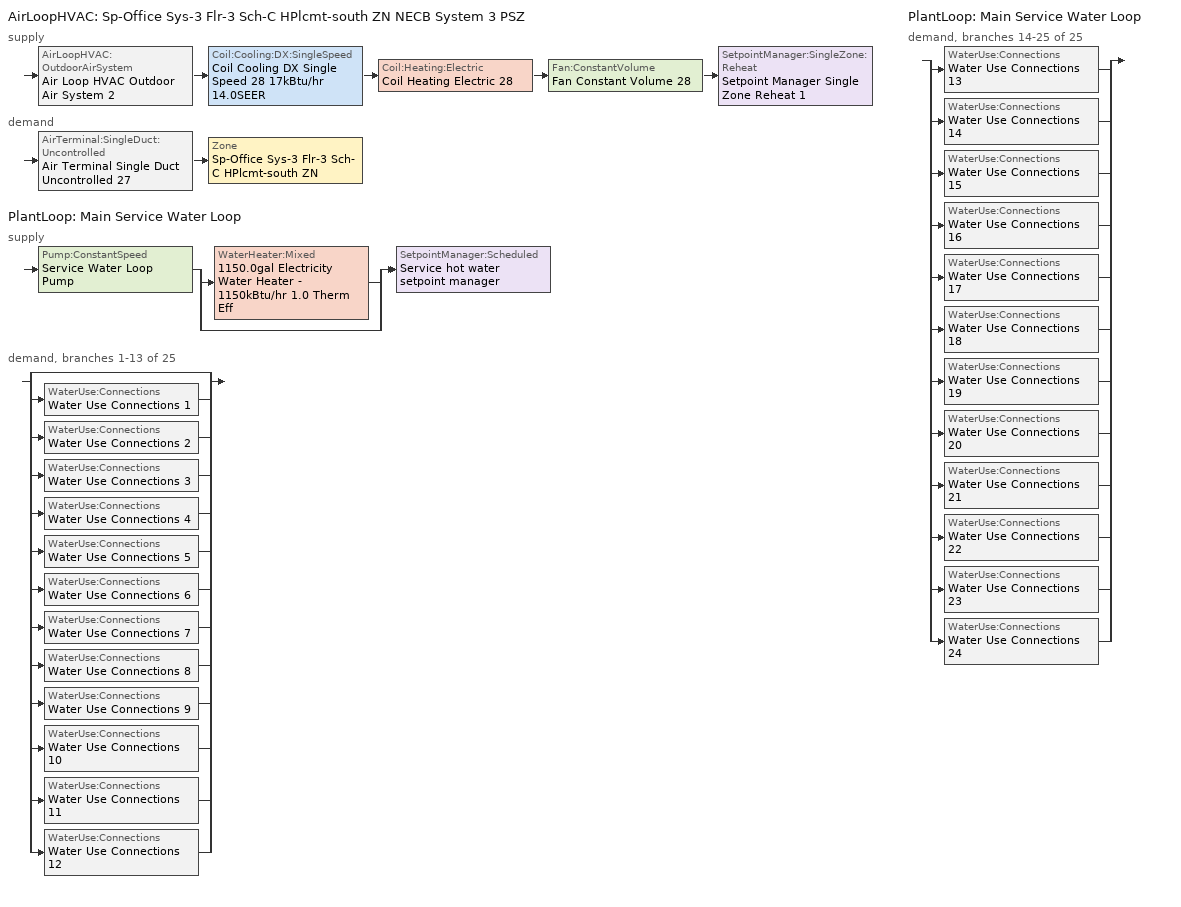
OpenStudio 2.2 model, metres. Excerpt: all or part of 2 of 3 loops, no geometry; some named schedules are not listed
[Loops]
AirLoopHVAC 'Sp-Office Sys-3 Flr-3 Sch-C HPlcmt-south ZN NECB System 3 PSZ'
 supply: AirLoopHVAC:OutdoorAirSystem 'Air Loop HVAC Outdoor Air System 2' > Coil:Cooling:DX:SingleSpeed 'Coil Cooling DX Single Speed 28 17kBtu/hr 14.0SEER' > Coil:Heating:Electric 'Coil Heating Electric 28' > Fan:ConstantVolume 'Fan Constant Volume 28' > SetpointManager:SingleZone:Reheat 'Setpoint Manager Single Zone Reheat 1'
 demand: AirTerminal:SingleDuct:Uncontrolled 'Air Terminal Single Duct Uncontrolled 27' > Zone 'Sp-Office Sys-3 Flr-3 Sch-C HPlcmt-south ZN'
PlantLoop 'Main Service Water Loop'
 supply: Pump:ConstantSpeed 'Service Water Loop Pump' > split
  | WaterHeater:Mixed '1150.0gal Electricity Water Heater - 1150kBtu/hr 1.0 Therm Eff'
  | bypass
  join > SetpointManager:Scheduled 'Service hot water setpoint manager'
 demand, branches 1-13 of 25: split
  | bypass
  | WaterUse:Connections 'Water Use Connections 1'
  | WaterUse:Connections 'Water Use Connections 2'
  | WaterUse:Connections 'Water Use Connections 3'
  | WaterUse:Connections 'Water Use Connections 4'
  | WaterUse:Connections 'Water Use Connections 5'
  | WaterUse:Connections 'Water Use Connections 6'
  | WaterUse:Connections 'Water Use Connections 7'
  | WaterUse:Connections 'Water Use Connections 8'
  | WaterUse:Connections 'Water Use Connections 9'
  | WaterUse:Connections 'Water Use Connections 10'
  | WaterUse:Connections 'Water Use Connections 11'
  | WaterUse:Connections 'Water Use Connections 12'
PlantLoop 'Main Service Water Loop'
 demand, branches 14-25 of 25: split
  | WaterUse:Connections 'Water Use Connections 13'
  | WaterUse:Connections 'Water Use Connections 14'
  | WaterUse:Connections 'Water Use Connections 15'
  | WaterUse:Connections 'Water Use Connections 16'
  | WaterUse:Connections 'Water Use Connections 17'
  | WaterUse:Connections 'Water Use Connections 18'
  | WaterUse:Connections 'Water Use Connections 19'
  | WaterUse:Connections 'Water Use Connections 20'
  | WaterUse:Connections 'Water Use Connections 21'
  | WaterUse:Connections 'Water Use Connections 22'
  | WaterUse:Connections 'Water Use Connections 23'
  | WaterUse:Connections 'Water Use Connections 24'
[Sizing:Zone]
Sp-Office Sys-3 Flr-3 Sch-C HPlcmt-south ZN: Zone Cooling Design Supply Air Temperature Input Method=SupplyAirTemperature; Zone Cooling Design Supply Air Temperature {C}=13; Zone Cooling Design Supply Air Temperature Difference {deltaC}=11.11; Zone Heating Design Supply Air Temperature Input Method=SupplyAirTemperature; Zone Heating Design Supply Air Temperature {C}=43; Zone Heating Design Supply Air Temperature Difference {deltaC}=11.11; Zone Cooling Design Supply Air Humidity Ratio {kg-H2O/kg-air}=0.0085; Zone Heating Design Supply Air Humidity Ratio {kg-H2O/kg-air}=0.008; Zone Heating Sizing Factor=1.3; Zone Cooling Sizing Factor=1.1; Cooling Design Air Flow Method=DesignDay; Heating Design Air Flow Method=DesignDay; Account for Dedicated Outdoor Air System=No; Dedicated Outdoor Air System Control Strategy=NeutralSupplyAir; Dedicated Outdoor Air Low Setpoint Temperature for Design {C}=autosize; Dedicated Outdoor Air High Setpoint Temperature for Design {C}=autosize
[Zone equipment]
Sp-Office Sys-3 Flr-3 Sch-C HPlcmt-south ZN: Air Terminal Single Duct Uncontrolled 27, Zone HVAC Baseboard Convective Electric 27
[AirLoopHVAC]
Sp-Office Sys-3 Flr-3 Sch-C HPlcmt-south ZN NECB System 3 PSZ: Availability Schedule=Always On Discrete; Design Supply Air Flow Rate {m3/s}=AutoSize
[Sizing:System]
Sp-Office Sys-3 Flr-3 Sch-C HPlcmt-south ZN NECB System 3 PSZ: Type of Load to Size On=Sensible; Design Outdoor Air Flow Rate {m3/s}=Autosize; Minimum System Air Flow Ratio=1; Preheat Design Temperature {C}=7; Preheat Design Humidity Ratio {kg-H2O/kg-Air}=0.008; Precool Design Temperature {C}=13; Precool Design Humidity Ratio {kg-H2O/kg-Air}=0.008; Central Cooling Design Supply Air Temperature {C}=13; Central Heating Design Supply Air Temperature {C}=43; Sizing Option=NonCoincident; 100% Outdoor Air in Cooling=No; 100% Outdoor Air in Heating=No; Central Cooling Design Supply Air Humidity Ratio {kg-H2O/kg-Air}=0.0085; Central Heating Design Supply Air Humidity Ratio {kg-H2O/kg-Air}=0.008; Cooling Design Air Flow Method=DesignDay; Cooling Design Air Flow Rate {m3/s}=0; Heating Design Air Flow Method=DesignDay; Heating Design Air Flow Rate {m3/s}=0; System Outdoor Air Method=ZoneSum; Zone Maximum Outdoor Air Fraction=1; Cooling Supply Air Flow Rate Per Floor Area {m3/s-m2}=0.00996765; Cooling Fraction of Autosized Cooling Supply Air Flow Rate=1; Cooling Supply Air Flow Rate Per Unit Cooling Capacity {m3/s-W}=3.94755e-05; Heating Supply Air Flow Rate Per Floor Area {m3/s-m2}=0.00996765; Heating Fraction of Autosized Heating Supply Air Flow Rate=1; Heating Fraction of Autosized Cooling Supply Air Flow Rate=1; Heating Supply Air Flow Rate Per Unit Heating Capacity {m3/s-W}=3.15882e-05; Cooling Design Capacity Method=CoolingDesignCapacity; Cooling Design Capacity {W}=autosize; Cooling Design Capacity Per Floor Area {W/m2}=234.7; Fraction of Autosized Cooling Design Capacity=1; Heating Design Capacity Method=HeatingDesignCapacity; Heating Design Capacity {W}=autosize; Heating Design Capacity Per Floor Area {W/m2}=157; Fraction of Autosized Heating Design Capacity=1; Central Cooling Capacity Control Method=OnOff
[Fan:ConstantVolume]
Fan Constant Volume 28: Availability Schedule=Always On Discrete; Fan Efficiency=0.39975; Pressure Rise {Pa}=640; Maximum Flow Rate {m3/s}=AutoSize; Motor Efficiency=0.615
[Coil:Heating:Electric]
Coil Heating Electric 28: Availability Schedule=Always On Discrete
[Coil:Cooling:DX:SingleSpeed]
Coil Cooling DX Single Speed 28 17kBtu/hr 14.0SEER: Availability Schedule=Always On Discrete; Rated Total Cooling Capacity {W}=autosize; Rated Sensible Heat Ratio=autosize; Rated COP {W/W}=3.8248; Rated Air Flow Rate {m3/s}=autosize; Rated Evaporator Fan Power Per Volume Flow Rate {W/(m3/s)}=773.3; Total Cooling Capacity Function of Temperature Curve=DXCOOL-NECB2011-REF-CAPFT 20; Total Cooling Capacity Function of Flow Fraction Curve=DXCOOL-NECB2011-REF-CAPFFLOW 20; Energy Input Ratio Function of Temperature Curve=DXCOOL-NECB2011-REF-COOLEIRFT 20; Energy Input Ratio Function of Flow Fraction Curve=DXCOOL-NECB2011-REF-COOLEIRFFLOW 20; Part Load Fraction Correlation Curve=DXCOOL-NECB2011-REF-COOLPLFFPLR 20; Condenser Type=AirCooled; Evaporative Condenser Effectiveness=0; Evaporative Condenser Air Flow Rate {m3/s}=Autosize; Evaporative Condenser Pump Rated Power Consumption {W}=Autosize; Crankcase Heater Capacity {W}=0; Maximum Outdoor Dry-Bulb Temperature for Crankcase Heater Operation {C}=0; Basin Heater Capacity {W/K}=0; Basin Heater Setpoint Temperature {C}=10
[Controller:OutdoorAir]
Controller Outdoor Air 2: Minimum Outdoor Air Flow Rate {m3/s}=0; Maximum Outdoor Air Flow Rate {m3/s}=Autosize; Economizer Control Type=NoEconomizer; Economizer Control Action Type=ModulateFlow; Economizer Maximum Limit Dry-Bulb Temperature {C}=28; Economizer Maximum Limit Enthalpy {J/kg}=64000; Economizer Minimum Limit Dry-Bulb Temperature {C}=-100; Lockout Type=NoLockout; Minimum Limit Type=FixedMinimum; Minimum Outdoor Air Schedule=Always On Discrete; Controller Mechanical Ventilation=Controller Mechanical Ventilation 2; High Humidity Control=No; Heat Recovery Bypass Control Type=BypassWhenWithinEconomizerLimits
[Controller:MechanicalVentilation]
Controller Mechanical Ventilation 2: Availability Schedule=Always On Discrete; System Outdoor Air Method=ZoneSum
[AirLoopHVAC:OutdoorAirSystem]
Air Loop HVAC Outdoor Air System 2: Controller=Controller Outdoor Air 2
[SetpointManager:Scheduled]
Service hot water setpoint manager: Control Variable=Temperature; Schedule=Service Water Loop Temp - 140F
[ZoneHVAC:Baseboard:Convective:Electric]
Zone HVAC Baseboard Convective Electric 27: Availability Schedule=Always On Discrete; Nominal Capacity {W}=autosize; Efficiency=1
[AirTerminal:SingleDuct:Uncontrolled]
Air Terminal Single Duct Uncontrolled 27: Availability Schedule=Always On Discrete; Maximum Air Flow Rate {m3/s}=AutoSize
[SetpointManager:SingleZone:Reheat]
Setpoint Manager Single Zone Reheat 1: Minimum Supply Air Temperature {C}=13; Maximum Supply Air Temperature {C}=43; Control Zone=Sp-Office Sys-3 Flr-3 Sch-C HPlcmt-south ZN
[PlantLoop]
Main Service Water Loop: Glycol Concentration=0; Maximum Loop Temperature {C}=60; Minimum Loop Temperature {C}=10; Plant Loop Volume {m3}=Autocalculate; Load Distribution Scheme=Optimal
[Sizing:Plant]
Main Service Water Loop: Loop Type=Heating; Design Loop Exit Temperature {C}=60; Loop Design Temperature Difference {deltaC}=5; Sizing Option=NonCoincident; Zone Timesteps in Averaging Window=1; Coincident Sizing Factor Mode=None
[Pump:ConstantSpeed]
Service Water Loop Pump: Rated Flow Rate {m3/s}=autosize; Rated Pump Head {Pa}=0.01; Rated Power Consumption {W}=autosize; Motor Efficiency=0.7; Fraction of Motor Inefficiencies to Fluid Stream=0; Pump Control Type=Intermittent
[WaterHeater:Mixed]
1150.0gal Electricity Water Heater - 1150kBtu/hr 1.0 Therm Eff: Tank Volume {m3}=4.35322; Setpoint Temperature Schedule=Service Water Loop Temp - 140F; Deadband Temperature Difference {deltaC}=2; Maximum Temperature Limit {C}=82.2222; Heater Control Type=Cycle; Heater Maximum Capacity {W}=337032; Heater Fuel Type=Electricity; Heater Thermal Efficiency=1; Off Cycle Parasitic Fuel Consumption Rate {W}=25.717; Off Cycle Parasitic Fuel Type=Electricity; Off Cycle Parasitic Heat Fraction to Tank=0.8; On Cycle Parasitic Fuel Consumption Rate {W}=25.717; On Cycle Parasitic Fuel Type=Electricity; On Cycle Parasitic Heat Fraction to Tank=0; Ambient Temperature Indicator=Schedule; Ambient Temperature Schedule=Water Heater Ambient Temp Schedule - 70F; Off Cycle Loss Coefficient to Ambient Temperature {W/K}=9.09539; On Cycle Loss Coefficient to Ambient Temperature {W/K}=9.09539; Use Side Effectiveness=1; Source Side Effectiveness=1; Use Side Design Flow Rate {m3/s}=autosize; Source Side Design Flow Rate {m3/s}=autosize; Indirect Water Heating Recovery Time {hr}=1.5
[WaterUse:Connections]
Name | Water Use Equipment Name 1
Water Use Connections 1 | G n1 apartment Service Water Use 0.06gal/min
Water Use Connections 2 | G n2 apartment Service Water Use 0.06gal/min
Water Use Connections 3 | G ne apartment Service Water Use 0.06gal/min
Water Use Connections 4 | G nw apartment Service Water Use 0.06gal/min
Water Use Connections 5 | G s1 apartment Service Water Use 0.06gal/min
Water Use Connections 6 | G s2 apartment Service Water Use 0.06gal/min
Water Use Connections 7 | G sw apartment Service Water Use 0.06gal/min
Water Use Connections 8 | M n1 apartment Service Water Use 0.06gal/min
Water Use Connections 9 | M n2 apartment Service Water Use 0.06gal/min
Water Use Connections 10 | M ne apartment Service Water Use 0.06gal/min
Water Use Connections 11 | M nw apartment Service Water Use 0.06gal/min
Water Use Connections 12 | M s1 apartment Service Water Use 0.06gal/min
Water Use Connections 13 | M s2 apartment Service Water Use 0.06gal/min
Water Use Connections 14 | M se apartment Service Water Use 0.06gal/min
Water Use Connections 15 | M sw apartment Service Water Use 0.06gal/min
Water Use Connections 16 | T n1 apartment Service Water Use 0.06gal/min
Water Use Connections 17 | T n2 apartment Service Water Use 0.06gal/min
Water Use Connections 18 | T ne apartment Service Water Use 0.06gal/min
Water Use Connections 19 | T nw apartment Service Water Use 0.06gal/min
Water Use Connections 20 | T s1 apartment Service Water Use 0.06gal/min
Water Use Connections 21 | T s2 apartment Service Water Use 0.06gal/min
Water Use Connections 22 | T se apartment Service Water Use 0.06gal/min
Water Use Connections 23 | T sw apartment Service Water Use 0.06gal/min
Water Use Connections 24 | Office Service Water Use 0.07gal/min
[WaterUse:Equipment:Definition]
Name | Peak Flow Rate {m3/s} | Target Temperature Schedule | Sensible Fraction Schedule | Latent Fraction Schedule
G n1 apartment Service Water Use Def 0.06gal/min | 3.95701e-06 | Schedule Ruleset 5 | Schedule Ruleset 3 | Schedule Ruleset 4
G n2 apartment Service Water Use Def 0.06gal/min | 3.95701e-06 | Schedule Ruleset 8 | Schedule Ruleset 6 | Schedule Ruleset 7
G ne apartment Service Water Use Def 0.06gal/min | 3.95701e-06 | Schedule Ruleset 11 | Schedule Ruleset 9 | Schedule Ruleset 10
G nw apartment Service Water Use Def 0.06gal/min | 3.95701e-06 | Schedule Ruleset 14 | Schedule Ruleset 12 | Schedule Ruleset 13
G s1 apartment Service Water Use Def 0.06gal/min | 3.95701e-06 | Schedule Ruleset 17 | Schedule Ruleset 15 | Schedule Ruleset 16
G s2 apartment Service Water Use Def 0.06gal/min | 3.95701e-06 | Schedule Ruleset 20 | Schedule Ruleset 18 | Schedule Ruleset 19
G sw apartment Service Water Use Def 0.06gal/min | 3.95701e-06 | Schedule Ruleset 23 | Schedule Ruleset 21 | Schedule Ruleset 22
M n1 apartment Service Water Use Def 0.06gal/min | 3.95701e-06 | Schedule Ruleset 26 | Schedule Ruleset 24 | Schedule Ruleset 25
M n2 apartment Service Water Use Def 0.06gal/min | 3.95701e-06 | Schedule Ruleset 29 | Schedule Ruleset 27 | Schedule Ruleset 28
M ne apartment Service Water Use Def 0.06gal/min | 3.95701e-06 | Schedule Ruleset 32 | Schedule Ruleset 30 | Schedule Ruleset 31
M nw apartment Service Water Use Def 0.06gal/min | 3.95701e-06 | Schedule Ruleset 35 | Schedule Ruleset 33 | Schedule Ruleset 34
M s1 apartment Service Water Use Def 0.06gal/min | 3.95701e-06 | Schedule Ruleset 38 | Schedule Ruleset 36 | Schedule Ruleset 37
M s2 apartment Service Water Use Def 0.06gal/min | 3.95701e-06 | Schedule Ruleset 41 | Schedule Ruleset 39 | Schedule Ruleset 40
M se apartment Service Water Use Def 0.06gal/min | 3.95701e-06 | Schedule Ruleset 44 | Schedule Ruleset 42 | Schedule Ruleset 43
M sw apartment Service Water Use Def 0.06gal/min | 3.95701e-06 | Schedule Ruleset 47 | Schedule Ruleset 45 | Schedule Ruleset 46
T n1 apartment Service Water Use Def 0.06gal/min | 3.95701e-06 | Schedule Ruleset 50 | Schedule Ruleset 48 | Schedule Ruleset 49
T n2 apartment Service Water Use Def 0.06gal/min | 3.95701e-06 | Schedule Ruleset 53 | Schedule Ruleset 51 | Schedule Ruleset 52
T ne apartment Service Water Use Def 0.06gal/min | 3.95701e-06 | Schedule Ruleset 56 | Schedule Ruleset 54 | Schedule Ruleset 55
T nw apartment Service Water Use Def 0.06gal/min | 3.95701e-06 | Schedule Ruleset 59 | Schedule Ruleset 57 | Schedule Ruleset 58
T s1 apartment Service Water Use Def 0.06gal/min | 3.95701e-06 | Schedule Ruleset 62 | Schedule Ruleset 60 | Schedule Ruleset 61
T s2 apartment Service Water Use Def 0.06gal/min | 3.95701e-06 | Schedule Ruleset 65 | Schedule Ruleset 63 | Schedule Ruleset 64
T se apartment Service Water Use Def 0.06gal/min | 3.95701e-06 | Schedule Ruleset 68 | Schedule Ruleset 66 | Schedule Ruleset 67
T sw apartment Service Water Use Def 0.06gal/min | 3.95701e-06 | Schedule Ruleset 71 | Schedule Ruleset 69 | Schedule Ruleset 70
Office Service Water Use Def 0.07gal/min | 4.28177e-06 | Schedule Ruleset 74 | Schedule Ruleset 72 | Schedule Ruleset 73
[WaterUse:Equipment]
Name | Water Use Equipment Definition | Space | Flow Rate Fraction Schedule
G n1 apartment Service Water Use 0.06gal/min | G n1 apartment Service Water Use Def 0.06gal/min | G N1 Apartment | NECB-G-Service Water Heating
G n2 apartment Service Water Use 0.06gal/min | G n2 apartment Service Water Use Def 0.06gal/min | G N2 Apartment | NECB-G-Service Water Heating
G ne apartment Service Water Use 0.06gal/min | G ne apartment Service Water Use Def 0.06gal/min | G NE Apartment | NECB-G-Service Water Heating
G nw apartment Service Water Use 0.06gal/min | G nw apartment Service Water Use Def 0.06gal/min | G NW Apartment | NECB-G-Service Water Heating
G s1 apartment Service Water Use 0.06gal/min | G s1 apartment Service Water Use Def 0.06gal/min | G S1 Apartment | NECB-G-Service Water Heating
G s2 apartment Service Water Use 0.06gal/min | G s2 apartment Service Water Use Def 0.06gal/min | G S2 Apartment | NECB-G-Service Water Heating
G sw apartment Service Water Use 0.06gal/min | G sw apartment Service Water Use Def 0.06gal/min | G SW Apartment | NECB-G-Service Water Heating
M n1 apartment Service Water Use 0.06gal/min | M n1 apartment Service Water Use Def 0.06gal/min | M N1 Apartment | NECB-G-Service Water Heating
M n2 apartment Service Water Use 0.06gal/min | M n2 apartment Service Water Use Def 0.06gal/min | M N2 Apartment | NECB-G-Service Water Heating
M ne apartment Service Water Use 0.06gal/min | M ne apartment Service Water Use Def 0.06gal/min | M NE Apartment | NECB-G-Service Water Heating
M nw apartment Service Water Use 0.06gal/min | M nw apartment Service Water Use Def 0.06gal/min | M NW Apartment | NECB-G-Service Water Heating
M s1 apartment Service Water Use 0.06gal/min | M s1 apartment Service Water Use Def 0.06gal/min | M S1 Apartment | NECB-G-Service Water Heating
M s2 apartment Service Water Use 0.06gal/min | M s2 apartment Service Water Use Def 0.06gal/min | M S2 Apartment | NECB-G-Service Water Heating
M se apartment Service Water Use 0.06gal/min | M se apartment Service Water Use Def 0.06gal/min | M SE Apartment | NECB-G-Service Water Heating
M sw apartment Service Water Use 0.06gal/min | M sw apartment Service Water Use Def 0.06gal/min | M SW Apartment | NECB-G-Service Water Heating
T n1 apartment Service Water Use 0.06gal/min | T n1 apartment Service Water Use Def 0.06gal/min | T N1 Apartment | NECB-G-Service Water Heating
T n2 apartment Service Water Use 0.06gal/min | T n2 apartment Service Water Use Def 0.06gal/min | T N2 Apartment | NECB-G-Service Water Heating
T ne apartment Service Water Use 0.06gal/min | T ne apartment Service Water Use Def 0.06gal/min | T NE Apartment | NECB-G-Service Water Heating
T nw apartment Service Water Use 0.06gal/min | T nw apartment Service Water Use Def 0.06gal/min | T NW Apartment | NECB-G-Service Water Heating
T s1 apartment Service Water Use 0.06gal/min | T s1 apartment Service Water Use Def 0.06gal/min | T S1 Apartment | NECB-G-Service Water Heating
T s2 apartment Service Water Use 0.06gal/min | T s2 apartment Service Water Use Def 0.06gal/min | T S2 Apartment | NECB-G-Service Water Heating
T se apartment Service Water Use 0.06gal/min | T se apartment Service Water Use Def 0.06gal/min | T SE Apartment | NECB-G-Service Water Heating
T sw apartment Service Water Use 0.06gal/min | T sw apartment Service Water Use Def 0.06gal/min | T SW Apartment | NECB-G-Service Water Heating
Office Service Water Use 0.07gal/min | Office Service Water Use Def 0.07gal/min | Office | NECB-C-Service Water Heating
[Schedule:Ruleset]
Name | Default Day Schedule
Service Water Loop Temp - 140F | Service Water Loop Temp - 140F Default
Water Heater Ambient Temp Schedule - 70F | Water Heater Ambient Temp Schedule - 70F Default
Schedule Ruleset 3 | Schedule Day 6
Schedule Ruleset 4 | Schedule Day 7
Schedule Ruleset 5 | Schedule Day 8
NECB-G-Service Water Heating | NECB-G-Service Water Heating Default
Schedule Ruleset 6 | Schedule Day 9
Schedule Ruleset 7 | Schedule Day 10
Schedule Ruleset 8 | Schedule Day 11
Schedule Ruleset 9 | Schedule Day 12
Schedule Ruleset 10 | Schedule Day 13
Schedule Ruleset 11 | Schedule Day 14
Schedule Ruleset 12 | Schedule Day 15
Schedule Ruleset 13 | Schedule Day 16
Schedule Ruleset 14 | Schedule Day 17
Schedule Ruleset 15 | Schedule Day 18
Schedule Ruleset 16 | Schedule Day 19
Schedule Ruleset 17 | Schedule Day 20
Schedule Ruleset 18 | Schedule Day 21
Schedule Ruleset 19 | Schedule Day 22
Schedule Ruleset 20 | Schedule Day 23
Schedule Ruleset 21 | Schedule Day 24
Schedule Ruleset 22 | Schedule Day 25
Schedule Ruleset 23 | Schedule Day 26
Schedule Ruleset 24 | Schedule Day 27
Schedule Ruleset 25 | Schedule Day 28
Schedule Ruleset 26 | Schedule Day 29
Schedule Ruleset 27 | Schedule Day 30
Schedule Ruleset 28 | Schedule Day 31
Schedule Ruleset 29 | Schedule Day 32
Schedule Ruleset 30 | Schedule Day 33
Schedule Ruleset 31 | Schedule Day 34
Schedule Ruleset 32 | Schedule Day 35
Schedule Ruleset 33 | Schedule Day 36
Schedule Ruleset 34 | Schedule Day 37
Schedule Ruleset 35 | Schedule Day 38
Schedule Ruleset 36 | Schedule Day 39
Schedule Ruleset 37 | Schedule Day 40
Schedule Ruleset 38 | Schedule Day 41
Schedule Ruleset 39 | Schedule Day 42
Schedule Ruleset 40 | Schedule Day 43
Schedule Ruleset 41 | Schedule Day 44
Schedule Ruleset 42 | Schedule Day 45
Schedule Ruleset 43 | Schedule Day 46
Schedule Ruleset 44 | Schedule Day 47
Schedule Ruleset 45 | Schedule Day 48
Schedule Ruleset 46 | Schedule Day 49
Schedule Ruleset 47 | Schedule Day 50
Schedule Ruleset 48 | Schedule Day 51
Schedule Ruleset 49 | Schedule Day 52
Schedule Ruleset 50 | Schedule Day 53
Schedule Ruleset 51 | Schedule Day 54
Schedule Ruleset 52 | Schedule Day 55
Schedule Ruleset 53 | Schedule Day 56
Schedule Ruleset 54 | Schedule Day 57
Schedule Ruleset 55 | Schedule Day 58
Schedule Ruleset 56 | Schedule Day 59
Schedule Ruleset 57 | Schedule Day 60
Schedule Ruleset 58 | Schedule Day 61
Schedule Ruleset 59 | Schedule Day 62
Schedule Ruleset 60 | Schedule Day 63
Schedule Ruleset 61 | Schedule Day 64
Schedule Ruleset 62 | Schedule Day 65
Schedule Ruleset 63 | Schedule Day 66
Schedule Ruleset 64 | Schedule Day 67
Schedule Ruleset 65 | Schedule Day 68
Schedule Ruleset 66 | Schedule Day 69
Schedule Ruleset 67 | Schedule Day 70
Schedule Ruleset 68 | Schedule Day 71
Schedule Ruleset 69 | Schedule Day 72
Schedule Ruleset 70 | Schedule Day 73
Schedule Ruleset 71 | Schedule Day 74
Schedule Ruleset 72 | Schedule Day 75
Schedule Ruleset 73 | Schedule Day 76
Schedule Ruleset 74 | Schedule Day 77
NECB-C-Service Water Heating | NECB-C-Service Water Heating Default
[Schedule:Day]
Service Water Loop Temp - 140F Default: 24, 0, 60
Water Heater Ambient Temp Schedule - 70F Default: 24, 0, 21.1111
NECB-G-Service Water Heating Default: 1, 0, 0.1, 6, 0, 0.05, 7, 0, 0.2, 8, 0, 0.8, 9, 0, 0.7, 10, 0, 0.5, 11, 0, 0.4, 14, 0, 0.2, 15, 0, 0.3, 17, 0, 0.5, 19, 0, 0.7, 21, 0, 0.4, 23, 0, 0.2, 24, 0, 0.1
NECB-C-Service Water Heating Default: 8, 0, 0.05, 9, 0, 0.1, 10, 0, 0.2, 11, 0, 0.3, 12, 0, 0.4, 16, 0, 0.8, 17, 0, 0.6, 18, 0, 0.4, 19, 0, 0.3, 21, 0, 0.2, 24, 0, 0.05
[Schedule:Rule] Date Specification Type=DateRange; Start Month=1; Start Day=1; End Month=12; End Day=31
Name | Schedule Ruleset | Rule Order | Day Schedule | Apply Monday | Apply Tuesday | Apply Wednesday | Apply Thursday | Apply Friday | Apply Saturday | Apply Sunday
Schedule Rule 32 | NECB-G-Service Water Heating | 2 | NECB-G-Service Water Heating Default|Wkdy Day | Yes | Yes | Yes | Yes | Yes
Schedule Rule 33 | NECB-G-Service Water Heating | 1 | NECB-G-Service Water Heating Sat Day |  |  |  |  |  | Yes
Schedule Rule 34 | NECB-G-Service Water Heating | 0 | NECB-G-Service Water Heating Sun|Hol Day |  |  |  |  |  |  | Yes
Schedule Rule 35 | NECB-C-Service Water Heating | 2 | NECB-C-Service Water Heating Default|Wkdy Day | Yes | Yes | Yes | Yes | Yes
Schedule Rule 36 | NECB-C-Service Water Heating | 1 | NECB-C-Service Water Heating Sat Day |  |  |  |  |  | Yes
[Schedule:Constant]
Always On Discrete: Value=1
[Curve:Biquadratic] Minimum Value of x=13; Maximum Value of x=24; Minimum Value of y=24; Maximum Value of y=46
Name | Coefficient1 Constant | Coefficient2 x | Coefficient3 x**2 | Coefficient4 y | Coefficient5 y**2 | Coefficient6 x*y
DXCOOL-NECB2011-REF-CAPFT 20 | 0.867905 | 0.0142459 | 0.00055436 | -0.0075575 | 3.3e-05 | -0.0001918
DXCOOL-NECB2011-REF-COOLEIRFT 20 | 0.116936 | 0.0284933 | -0.0004112 | 0.0214108 | 0.00016103 | -0.0006791
[Curve:Quadratic] Coefficient1 Constant=1; Coefficient2 x=0; Coefficient3 x**2=0; Minimum Value of x=0; Maximum Value of x=1
DXCOOL-NECB2011-REF-CAPFFLOW 20; DXCOOL-NECB2011-REF-COOLEIRFFLOW 20
[Curve:Cubic]
DXCOOL-NECB2011-REF-COOLPLFFPLR 20: Coefficient1 Constant=0.0277; Coefficient2 x=4.9151; Coefficient3 x**2=-8.184; Coefficient4 x**3=4.2702; Minimum Value of x=0.7; Maximum Value of x=1
